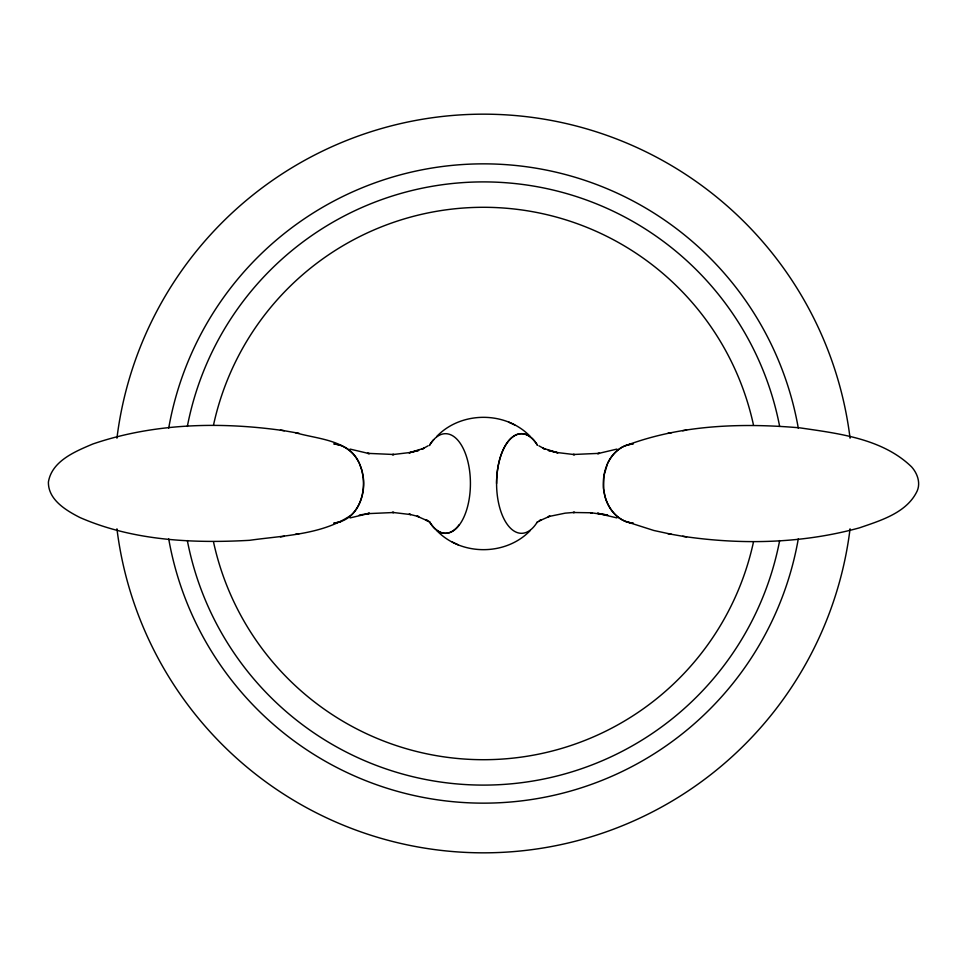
<?xml version="1.0" encoding="UTF-8"?>
<svg xmlns="http://www.w3.org/2000/svg" width="967" height="967" viewBox="0 0 967 967"><rect width="100%" height="100%" fill="white"/><g stroke="black" fill="none" stroke-linecap="round" stroke-linejoin="round"><path stroke-width="1.45" d="M607.361 463.991L603.867 475.982L603.553 488.553M607.796 463.06C612.425 453.027 621.926 444.445 633.373 443.913M436.625 436.576C461.09 410.915 505.91 410.915 530.375 436.576M530.375 530.424C505.91 556.073 461.09 556.085 436.625 530.424M428.067 445.823L422.156 449.087L423.921 448.253L409.065 452.834L418.771 450.368L410.721 452.423L392.3 454.623L393.968 454.502L367.533 453.342L369.394 453.656L350.054 449.087M537.036 522.518L541.169 519.617L539.332 520.887L549.945 516.173L548.229 516.632L565.199 513.151L574.7 512.377L573.032 512.498L592.275 512.788L590.486 512.679L607.711 515.085L597.606 513.344L599.467 513.658M284.334 430.738C220.73 421.576 154.055 423.075 92.82 443.998C75.39 451.42 51.867 460.86 48.398 482.062C48.084 499.782 66.203 510.528 79.995 517.55C133.011 540.698 192.566 543.514 249.583 540.311C283.488 535.488 322.325 534.908 351.468 514.903C354.937 511.531 357.657 507.421 359.639 503.009C363.048 495.346 364.281 486.776 363.447 478.447M682.666 536.262C741.278 544.977 802.102 543.635 859.421 527.861C880.502 520.56 906.973 512.873 917.236 490.837C920.741 482.618 917.272 473.214 911.603 466.892C882.339 438.474 838.51 433.53 799.975 427.861C740.77 422.7 679.039 424.851 623.111 446.657C606.466 455.493 600.495 476.888 604.508 494.403C607.349 508.279 618.3 522.313 633.373 523.087M350.054 517.913L369.394 513.344L367.533 513.658L393.968 512.498L392.3 512.377L410.721 514.577L409.065 514.166L418.771 516.632L417.055 516.173L427.668 520.887L425.831 519.617L429.964 522.518M616.946 449.087L597.606 453.656L599.467 453.342L573.032 454.502L574.7 454.623L556.279 452.423L548.229 450.368L557.935 452.834L543.079 448.253L544.844 449.087L538.933 445.823M340.976 521.588L335.174 522.954M626.024 445.412L631.826 444.046M667.895 433.325L671.606 432.672M682.666 430.738L686.582 430.061M280.418 536.939L284.334 536.262M295.394 534.328L299.105 533.675M359.289 515.085L369.394 513.344M333.627 523.087C373.504 519.158 373.322 447.818 333.627 443.913M295.394 432.672C316.765 439.103 348.446 439.465 359.204 463.06M335.174 444.046L340.976 445.412M631.826 522.954C618.264 521.31 608.521 509.391 605.137 496.833M626.024 521.588L653.837 530.484L671.606 534.328M280.418 430.061L299.105 433.325M597.606 513.344L616.946 517.913M667.895 533.675L686.582 536.939M508.86 422.192L514.746 424.972M452.254 542.028L458.14 544.808M425.831 519.617L428.067 521.177M359.639 463.991L361.863 470.167M604.834 495.72L603.626 489.169M362.166 471.28L363.374 477.831M429.372 521.418A49.813 24.9 90 0 0 433.724 527.366A49.813 24.9 -90 0 0 459.361 524.912A49.813 24.9 90 0 0 459.361 442.088A49.813 24.9 -90 0 0 429.723 445.001M429.372 445.582A49.813 24.9 90 0 1 433.724 439.634M459.265 524.646A49.813 24.743 -89.6 0 1 429.686 522.095M537.459 521.709A49.813 24.9 -90 0 1 503.36 517.659A49.813 24.9 -90 0 1 503.36 449.341A49.813 24.9 -90 0 1 537.459 445.291M496.579 483.5A49.813 24.9 90 0 1 510.83 438.474A49.813 24.9 90 0 1 537.277 445.001M850.066 528.804A369.358 369.358 0 0 1 116.934 528.804M116.934 438.196A369.358 369.358 0 0 1 850.066 438.196M798.295 538.849A319.618 319.618 0 0 1 168.705 538.849M168.705 428.151A319.618 319.618 0 0 1 798.295 428.151M779.656 540.577A301.607 301.607 0 0 1 187.344 540.577M187.344 426.423A301.607 301.607 0 0 1 779.656 426.423M753.426 542.221A276.248 276.248 0 0 1 213.574 542.221M213.574 424.779A276.248 276.248 0 0 1 753.426 424.779"/></g></svg>
